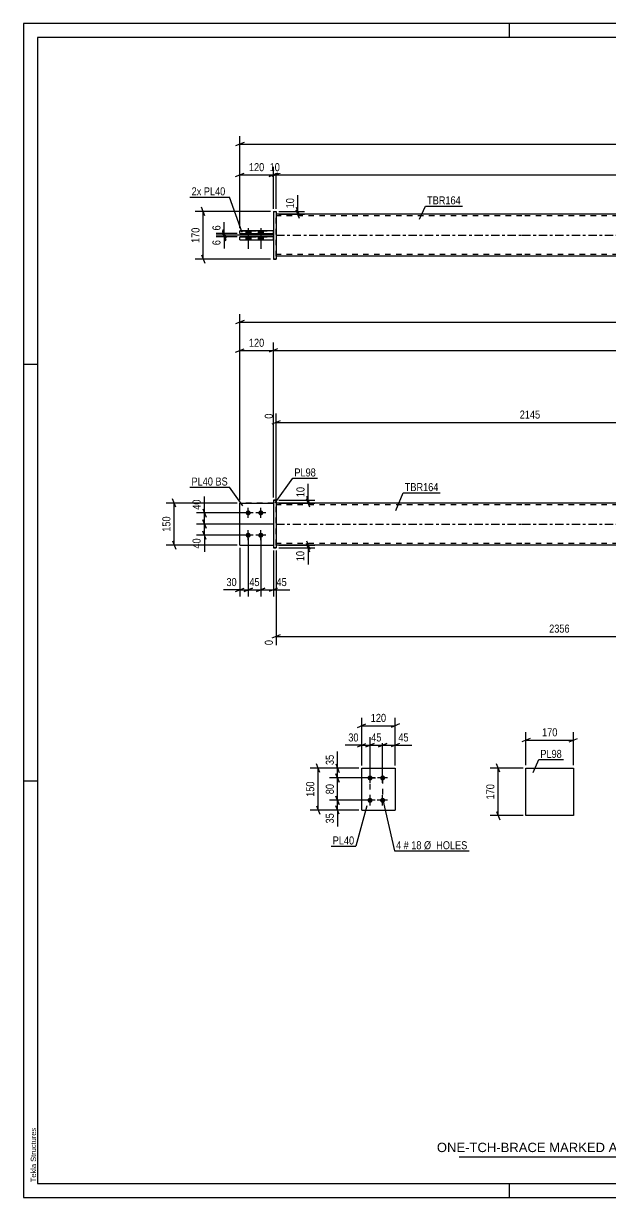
# Model space of a CAD drawing. Header units: millimetres. Extents: x 0 to 594, y 0 to 420.
# Drawn here: x 0 to 210.2, y 0 to 420 of the extents above; entities that cross this region are included whole.
import ezdxf

# ---------------------------------------------------------------- set-up
doc = ezdxf.new("R2010")
doc.units = ezdxf.units.MM
doc.linetypes.add('DXK_LINE_DOT2', pattern=[3.9198, 1.9599, -1.9599])
doc.linetypes.add('DXK_LINE_DOT3', pattern=[5.9187, 2.979, -0.9799, 0.9799, -0.9799])
doc.styles.add('Arial', font='ARIAL.TTF', dxfattribs={"height": 0.2})
doc.styles.add('Arial Narrow', font='ARIALN.TTF', dxfattribs={"height": 0.2})

# ---------------------------------------------------------------- blocks, each defined once
blk = doc.blocks.new('Unknown-580873841-1128')
at = {"color": 5, "linetype": 'Continuous'}
for p, q in [((594, 420), (0, 420)), ((0, 420), (0, 0)), ((174, 415), (174, 420)), ((589, 415), (5, 415)), ((5, 415), (5, 5)), ((5, 298), (0, 298)), ((5, 149), (0, 149)), ((5, 5), (589, 5)), ((174, 0), (174, 5)), ((0, 0), (594, 0))]:
    blk.add_line(p, q, dxfattribs=at)
at = {"color": 174, "linetype": 'Continuous', "style": 'Arial'}
blk.add_text('Tekla Structures', height=1.9102, rotation=90, dxfattribs=at).set_placement((4.5, 5.5))
blk = doc.blocks.new('Bolt-580873841-2196 - 2162')
at = {"linetype": 'Continuous'}
for points in [[(124.07, 151), (124.25, 150.98), (124.43, 150.92), (124.6, 150.82), (124.74, 150.7), (124.85, 150.55), (124.92, 150.37), (124.96, 150.19), (124.96, 150), (124.92, 149.82), (124.85, 149.65), (124.74, 149.49), (124.6, 149.37), (124.43, 149.27), (124.25, 149.22), (124.07, 149.2), (123.88, 149.22), (123.7, 149.27), (123.54, 149.37), (123.4, 149.49), (123.29, 149.65), (123.21, 149.82), (123.17, 150), (123.17, 150.19), (123.21, 150.37), (123.29, 150.55), (123.4, 150.7), (123.54, 150.82), (123.7, 150.92), (123.88, 150.98)], [(128.57, 151), (128.75, 150.98), (128.93, 150.92), (129.1, 150.82), (129.24, 150.7), (129.35, 150.55), (129.42, 150.37), (129.46, 150.19), (129.46, 150), (129.42, 149.82), (129.35, 149.65), (129.24, 149.49), (129.1, 149.37), (128.93, 149.27), (128.75, 149.22), (128.57, 149.2), (128.38, 149.22), (128.2, 149.27), (128.04, 149.37), (127.9, 149.49), (127.79, 149.65), (127.71, 149.82), (127.67, 150), (127.67, 150.19), (127.71, 150.37), (127.79, 150.55), (127.9, 150.7), (128.04, 150.82), (128.2, 150.92), (128.38, 150.98)], [(124.07, 143), (124.25, 142.98), (124.43, 142.92), (124.6, 142.82), (124.74, 142.7), (124.85, 142.55), (124.92, 142.37), (124.96, 142.19), (124.96, 142), (124.92, 141.82), (124.85, 141.65), (124.74, 141.49), (124.6, 141.37), (124.43, 141.27), (124.25, 141.22), (124.07, 141.2), (123.88, 141.22), (123.7, 141.27), (123.54, 141.37), (123.4, 141.49), (123.29, 141.65), (123.21, 141.82), (123.17, 142), (123.17, 142.19), (123.21, 142.37), (123.29, 142.55), (123.4, 142.7), (123.54, 142.82), (123.7, 142.92), (123.88, 142.98)], [(128.57, 143), (128.75, 142.98), (128.93, 142.92), (129.1, 142.82), (129.24, 142.7), (129.35, 142.55), (129.42, 142.37), (129.46, 142.19), (129.46, 142), (129.42, 141.82), (129.35, 141.65), (129.24, 141.49), (129.1, 141.37), (128.93, 141.27), (128.75, 141.22), (128.57, 141.2), (128.38, 141.22), (128.2, 141.27), (128.04, 141.37), (127.9, 141.49), (127.79, 141.65), (127.71, 141.82), (127.67, 142), (127.67, 142.19), (127.71, 142.37), (127.79, 142.55), (127.9, 142.7), (128.04, 142.82), (128.2, 142.92), (128.38, 142.98)]]:
    blk.add_hatch(color=1, dxfattribs=at).paths.add_polyline_path(points)
at = {"color": 1, "linetype": 'Continuous'}
for p, q in [((124.07, 148.3), (124.07, 151.9)), ((128.57, 148.3), (128.57, 151.9)), ((125.87, 150.1), (122.27, 150.1)), ((130.37, 150.1), (126.77, 150.1)), ((124.07, 140.3), (124.07, 143.9)), ((128.57, 140.3), (128.57, 143.9)), ((125.87, 142.1), (122.27, 142.1)), ((130.37, 142.1), (126.77, 142.1))]:
    blk.add_line(p, q, dxfattribs=at)
blk = doc.blocks.new('Part-580873841-2201 - 2162')
at = {"color": 2, "linetype": 'Continuous'}
for p, q in [((121.07, 138.6), (121.07, 153.6)), ((121.07, 153.6), (133.07, 153.6)), ((133.07, 153.6), (133.07, 138.6)), ((121.07, 138.6), (121.07, 138.6)), ((121.07, 138.6), (133.07, 138.6)), ((133.07, 138.6), (133.07, 138.6))]:
    blk.add_line(p, q, dxfattribs=at)
at = {"color": 7, "linetype": 'DXK_LINE_DOT2'}
for p, q in [((121.07, 153.6), (133.07, 153.6)), ((121.07, 138.6), (133.07, 138.6))]:
    blk.add_line(p, q, dxfattribs=at)
blk = doc.blocks.new('Part-580873841-1696 - 1674')
at = {"color": 2, "linetype": 'Continuous'}
for p, q in [((77.45, 233.42), (77.45, 248.42)), ((77.45, 248.42), (89.45, 248.42)), ((77.45, 233.42), (77.45, 233.42)), ((77.45, 233.42), (89.45, 233.42))]:
    blk.add_line(p, q, dxfattribs=at)
at = {"color": 7, "linetype": 'DXK_LINE_DOT2'}
for p, q in [((89.45, 248.42), (77.45, 248.42)), ((89.45, 248.42), (89.45, 233.42)), ((77.45, 233.42), (77.45, 233.42)), ((77.45, 233.42), (89.45, 233.42)), ((89.45, 233.42), (89.45, 233.42))]:
    blk.add_line(p, q, dxfattribs=at)
blk = doc.blocks.new('Part-580873841-1680 - 1674')
at = {"linetype": 'Continuous'}
blk.add_hatch(color=2, dxfattribs=at).paths.add_polyline_path([(474.73, 248.42), (473.93, 249.82), (475.53, 249.82)])
at = {"color": 2, "linetype": 'Continuous'}
for p, q in [((178.45, 248.42), (90.45, 248.42)), ((416.63, 248.42), (178.55, 248.42)), ((504.73, 248.42), (416.73, 248.42)), ((474.73, 248.42), (473.93, 249.82)), ((473.93, 249.82), (475.53, 249.82)), ((475.53, 249.82), (474.73, 248.42)), ((178.45, 233.42), (90.45, 233.42)), ((416.63, 233.42), (178.55, 233.42)), ((504.73, 233.42), (416.73, 233.42))]:
    blk.add_line(p, q, dxfattribs=at)
at = {"color": 7, "linetype": 'DXK_LINE_DOT2'}
for p, q in [((90.45, 233.42), (90.45, 248.42)), ((178.45, 247.82), (90.45, 247.82)), ((416.63, 247.82), (178.55, 247.82)), ((276.12, 248.42), (276.12, 247.82)), ((302.72, 248.42), (302.72, 247.82)), ((504.73, 247.82), (416.73, 247.82)), ((504.73, 248.42), (504.73, 233.42)), ((178.45, 234.02), (90.45, 234.02)), ((416.63, 234.02), (178.55, 234.02)), ((292.47, 233.42), (292.47, 234.02)), ((319.06, 233.42), (319.06, 234.02)), ((504.73, 234.02), (416.73, 234.02))]:
    blk.add_line(p, q, dxfattribs=at)
at = {"color": 7, "linetype": 'DXK_LINE_DOT3'}
for p, q in [((90.45, 240.92), (178.45, 240.92)), ((178.55, 240.92), (416.63, 240.92)), ((416.73, 240.92), (504.73, 240.92))]:
    blk.add_line(p, q, dxfattribs=at)
at = {"color": 2, "linetype": 'Continuous'}
blk.add_circle((474.73, 249.32), 1, dxfattribs=at)
blk = doc.blocks.new('Bolt-580873841-1706 - 1674')
at = {"linetype": 'Continuous'}
for points in [[(80.45, 244.02), (80.26, 244.04), (80.09, 244.1), (79.92, 244.19), (79.78, 244.32), (79.67, 244.47), (79.6, 244.64), (79.56, 244.82), (79.56, 245.01), (79.6, 245.2), (79.67, 245.37), (79.78, 245.52), (79.92, 245.65), (80.09, 245.74), (80.26, 245.8), (80.45, 245.82), (80.64, 245.8), (80.82, 245.74), (80.98, 245.65), (81.12, 245.52), (81.23, 245.37), (81.31, 245.2), (81.35, 245.01), (81.35, 244.82), (81.31, 244.64), (81.23, 244.47), (81.12, 244.32), (80.98, 244.19), (80.82, 244.1), (80.64, 244.04)], [(84.95, 244.02), (84.76, 244.04), (84.59, 244.1), (84.42, 244.19), (84.28, 244.32), (84.17, 244.47), (84.1, 244.64), (84.06, 244.82), (84.06, 245.01), (84.1, 245.2), (84.17, 245.37), (84.28, 245.52), (84.42, 245.65), (84.59, 245.74), (84.76, 245.8), (84.95, 245.82), (85.14, 245.8), (85.32, 245.74), (85.48, 245.65), (85.62, 245.52), (85.73, 245.37), (85.81, 245.2), (85.85, 245.01), (85.85, 244.82), (85.81, 244.64), (85.73, 244.47), (85.62, 244.32), (85.48, 244.19), (85.32, 244.1), (85.14, 244.04)], [(80.45, 236.02), (80.26, 236.04), (80.09, 236.1), (79.92, 236.19), (79.78, 236.32), (79.67, 236.47), (79.6, 236.64), (79.56, 236.82), (79.56, 237.01), (79.6, 237.2), (79.67, 237.37), (79.78, 237.52), (79.92, 237.65), (80.09, 237.74), (80.26, 237.8), (80.45, 237.82), (80.64, 237.8), (80.82, 237.74), (80.98, 237.65), (81.12, 237.52), (81.23, 237.37), (81.31, 237.2), (81.35, 237.01), (81.35, 236.82), (81.31, 236.64), (81.23, 236.47), (81.12, 236.32), (80.98, 236.19), (80.82, 236.1), (80.64, 236.04)], [(84.95, 236.02), (84.76, 236.04), (84.59, 236.1), (84.42, 236.19), (84.28, 236.32), (84.17, 236.47), (84.1, 236.64), (84.06, 236.82), (84.06, 237.01), (84.1, 237.2), (84.17, 237.37), (84.28, 237.52), (84.42, 237.65), (84.59, 237.74), (84.76, 237.8), (84.95, 237.82), (85.14, 237.8), (85.32, 237.74), (85.48, 237.65), (85.62, 237.52), (85.73, 237.37), (85.81, 237.2), (85.85, 237.01), (85.85, 236.82), (85.81, 236.64), (85.73, 236.47), (85.62, 236.32), (85.48, 236.19), (85.32, 236.1), (85.14, 236.04)]]:
    blk.add_hatch(color=1, dxfattribs=at).paths.add_polyline_path(points)
at = {"color": 1, "linetype": 'Continuous'}
for p, q in [((82.25, 244.92), (78.65, 244.92)), ((80.45, 243.12), (80.45, 246.72)), ((86.75, 244.92), (83.15, 244.92)), ((84.95, 243.12), (84.95, 246.72)), ((82.25, 236.92), (78.65, 236.92)), ((80.45, 235.12), (80.45, 238.72)), ((86.75, 236.92), (83.15, 236.92)), ((84.95, 235.12), (84.95, 238.72))]:
    blk.add_line(p, q, dxfattribs=at)
blk = doc.blocks.new('Part-580873841-1717 - 1674')
at = {"color": 2, "linetype": 'Continuous'}
for p, q in [((90.45, 249.42), (89.45, 249.42)), ((89.45, 249.42), (89.45, 232.42)), ((90.45, 249.42), (90.45, 249.42)), ((90.45, 249.42), (90.45, 232.42)), ((89.45, 232.42), (90.45, 232.42))]:
    blk.add_line(p, q, dxfattribs=at)
at = {"color": 7, "linetype": 'DXK_LINE_DOT2'}
for p, q in [((89.45, 249.42), (90.45, 249.42)), ((90.45, 232.42), (89.45, 232.42))]:
    blk.add_line(p, q, dxfattribs=at)
blk = doc.blocks.new('Part-580873841-1722 - 1674')
at = {"color": 7, "linetype": 'DXK_LINE_DOT2'}
for p, q in [((77.45, 233.42), (77.45, 248.42)), ((77.45, 248.42), (89.45, 248.42)), ((89.45, 248.42), (77.45, 248.42)), ((89.45, 248.42), (89.45, 233.42)), ((77.45, 233.42), (77.45, 233.42)), ((77.45, 233.42), (89.45, 233.42)), ((77.45, 233.42), (89.45, 233.42)), ((89.45, 233.42), (89.45, 233.42))]:
    blk.add_line(p, q, dxfattribs=at)
blk = doc.blocks.new('Part-580873841-1421 - 1365')
at = {"color": 2, "linetype": 'Continuous'}
for p, q in [((77.45, 342.63), (77.45, 343.63)), ((89.45, 343.63), (77.45, 343.63)), ((77.45, 342.63), (77.45, 342.63)), ((77.45, 342.63), (89.45, 342.63))]:
    blk.add_line(p, q, dxfattribs=at)
at = {"color": 7, "linetype": 'DXK_LINE_DOT2'}
for p, q in [((77.45, 343.63), (89.45, 343.63)), ((77.45, 342.63), (89.45, 342.63)), ((89.45, 342.63), (89.45, 343.63))]:
    blk.add_line(p, q, dxfattribs=at)
blk = doc.blocks.new('Bolt-580873841-1374 - 1365')
at = {"linetype": 'Continuous'}
for points in [[(79.55, 344.83), (81.35, 344.83), (81.35, 345.83), (79.55, 345.83)], [(79.55, 344.83), (81.35, 344.83), (81.35, 345.83), (79.55, 345.83)], [(84.05, 344.83), (85.85, 344.83), (85.85, 345.83), (84.05, 345.83)], [(84.05, 344.83), (85.85, 344.83), (85.85, 345.83), (84.05, 345.83)], [(79.55, 342.63), (81.35, 342.63), (81.35, 343.63), (79.55, 343.63)], [(79.55, 342.63), (81.35, 342.63), (81.35, 343.63), (79.55, 343.63)], [(84.05, 342.63), (85.85, 342.63), (85.85, 343.63), (84.05, 343.63)], [(84.05, 342.63), (85.85, 342.63), (85.85, 343.63), (84.05, 343.63)]]:
    blk.add_hatch(color=1, dxfattribs=at).paths.add_polyline_path(points)
at = {"color": 1, "linetype": 'Continuous'}
for p, q in [((79.55, 345.83), (79.55, 344.83)), ((79.55, 345.83), (79.55, 344.83)), ((80.45, 346.83), (80.45, 339.33)), ((80.45, 346.83), (80.45, 339.33)), ((81.35, 345.83), (81.35, 344.83)), ((81.35, 345.83), (81.35, 344.83)), ((84.05, 345.83), (84.05, 344.83)), ((84.05, 345.83), (84.05, 344.83)), ((84.95, 346.83), (84.95, 339.33)), ((84.95, 346.83), (84.95, 339.33)), ((85.85, 345.83), (85.85, 344.83)), ((85.85, 345.83), (85.85, 344.83)), ((79.55, 343.63), (79.55, 342.63)), ((79.55, 343.63), (79.55, 342.63)), ((81.35, 343.63), (81.35, 342.63)), ((81.35, 343.63), (81.35, 342.63)), ((84.05, 343.63), (84.05, 342.63)), ((84.05, 343.63), (84.05, 342.63)), ((85.85, 343.63), (85.85, 342.63)), ((85.85, 343.63), (85.85, 342.63))]:
    blk.add_line(p, q, dxfattribs=at)
blk = doc.blocks.new('Part-580873841-1459 - 1365')
at = {"linetype": 'Continuous'}
blk.add_hatch(color=2, dxfattribs=at).paths.add_polyline_path([(474.73, 344.23), (473.93, 345.63), (475.53, 345.63)])
at = {"color": 2, "linetype": 'Continuous'}
for p, q in [((178.45, 351.73), (90.45, 351.73)), ((416.63, 351.73), (178.55, 351.73)), ((504.73, 351.73), (416.73, 351.73)), ((276.12, 344.83), (276.12, 344.93)), ((276.12, 344.93), (302.72, 344.93)), ((276.12, 344.93), (276.12, 344.93)), ((292.47, 344.93), (292.47, 344.83)), ((302.72, 343.53), (302.72, 344.93)), ((474.73, 344.23), (473.93, 345.63)), ((473.93, 345.63), (475.53, 345.63)), ((475.53, 345.63), (474.73, 344.23)), ((276.12, 343.53), (276.12, 343.63)), ((276.12, 343.53), (302.72, 343.53)), ((292.47, 343.53), (292.47, 343.63)), ((178.45, 336.73), (90.45, 336.73)), ((416.63, 336.73), (178.55, 336.73)), ((504.73, 336.73), (416.73, 336.73))]:
    blk.add_line(p, q, dxfattribs=at)
at = {"color": 7, "linetype": 'DXK_LINE_DOT2'}
for p, q in [((90.45, 336.73), (90.45, 351.73)), ((178.45, 351.13), (90.45, 351.13)), ((416.63, 351.13), (178.55, 351.13)), ((504.73, 351.13), (416.73, 351.13)), ((504.73, 336.73), (504.73, 351.73)), ((276.12, 344.93), (302.72, 344.93)), ((276.12, 343.63), (276.12, 344.93)), ((292.47, 344.93), (319.06, 344.93)), ((292.47, 344.93), (292.47, 344.93)), ((292.47, 344.93), (319.06, 344.93)), ((292.47, 343.63), (292.47, 344.93)), ((319.06, 344.93), (319.06, 343.53)), ((276.12, 343.53), (302.72, 343.53)), ((292.47, 343.53), (292.47, 343.53)), ((292.47, 343.53), (292.47, 343.53)), ((319.06, 343.53), (292.47, 343.53)), ((292.47, 343.53), (319.06, 343.53)), ((178.45, 337.33), (90.45, 337.33)), ((416.63, 337.33), (178.55, 337.33)), ((504.73, 337.33), (416.73, 337.33))]:
    blk.add_line(p, q, dxfattribs=at)
at = {"color": 7, "linetype": 'DXK_LINE_DOT3'}
for p, q in [((90.45, 344.23), (178.45, 344.23)), ((178.55, 344.23), (416.63, 344.23)), ((416.73, 344.23), (504.73, 344.23))]:
    blk.add_line(p, q, dxfattribs=at)
at = {"color": 2, "linetype": 'Continuous'}
blk.add_circle((474.73, 345.13), 1, dxfattribs=at)
blk = doc.blocks.new('Part-580873841-1416 - 1365')
at = {"color": 2, "linetype": 'Continuous'}
for p, q in [((77.45, 344.83), (77.45, 345.83)), ((89.45, 345.83), (77.45, 345.83)), ((77.45, 344.83), (77.45, 344.83)), ((77.45, 344.83), (89.45, 344.83))]:
    blk.add_line(p, q, dxfattribs=at)
at = {"color": 7, "linetype": 'DXK_LINE_DOT2'}
for p, q in [((77.45, 345.83), (89.45, 345.83)), ((77.45, 344.83), (89.45, 344.83)), ((89.45, 344.83), (89.45, 345.83))]:
    blk.add_line(p, q, dxfattribs=at)
blk = doc.blocks.new('Part-580873841-1401 - 1365')
at = {"color": 2, "linetype": 'Continuous'}
for p, q in [((89.45, 352.73), (90.45, 352.73)), ((89.45, 352.73), (89.45, 335.73)), ((90.45, 352.73), (90.45, 352.73)), ((90.45, 352.73), (90.45, 335.73)), ((90.45, 335.73), (89.45, 335.73)), ((89.45, 335.73), (89.45, 335.73))]:
    blk.add_line(p, q, dxfattribs=at)
at = {"color": 7, "linetype": 'DXK_LINE_DOT2'}
for p, q in [((89.45, 352.73), (90.45, 352.73)), ((89.45, 335.73), (90.45, 335.73)), ((89.45, 335.73), (89.45, 335.73))]:
    blk.add_line(p, q, dxfattribs=at)
blk = doc.blocks.new('Part-580873841-2405 - 2399')
at = {"color": 2, "linetype": 'Continuous'}
for p, q in [((179.89, 153.65), (196.89, 153.65)), ((179.89, 136.65), (179.89, 153.65)), ((196.89, 153.65), (196.89, 136.65)), ((196.89, 136.65), (179.89, 136.65))]:
    blk.add_line(p, q, dxfattribs=at)
blk = doc.blocks.new('Rectangle-580873841-2385 - 2162')
at = {"color": 1, "linetype": 'DXK_LINE_DOT2'}
blk.add_lwpolyline([(124.07, 150.1), (128.57, 150.1), (128.57, 142.1), (124.07, 142.1), (124.07, 150.1)], close=True, dxfattribs=at)
blk = doc.blocks.new('StraightDimension-580873841-2291 - 2162')
at = {"color": 7, "linetype": 'Continuous'}
for p, q in [((111.84, 151.6), (113.04, 148.6)), ((123.07, 150.1), (109.59, 150.1)), ((112.44, 142.1), (112.44, 150.1)), ((113.04, 140.6), (111.84, 143.6)), ((123.07, 142.1), (109.59, 142.1))]:
    blk.add_line(p, q, dxfattribs=at)
at = {"color": 0}
blk.add_wipeout([(111.69, 148.52), (107.49, 148.52), (107.49, 143.67), (111.69, 143.67)], dxfattribs=at)
at = {"color": 3, "style": 'Arial Narrow'}
blk.add_text('80', height=2.863, rotation=90.0002, dxfattribs=at).set_placement((111.09, 144.27))
blk = doc.blocks.new('StraightDimension-580873841-2301 - 2162')
at = {"color": 7, "linetype": 'Continuous'}
for p, q in [((111.84, 143.6), (113.04, 140.6)), ((123.07, 142.1), (109.59, 142.1)), ((113.04, 137.1), (111.84, 140.1)), ((112.44, 138.6), (112.44, 142.1)), ((120.07, 138.6), (109.59, 138.6))]:
    blk.add_line(p, q, dxfattribs=at)
at = {"color": 0}
blk.add_wipeout([(111.69, 138.07), (107.49, 138.07), (107.49, 133.21), (111.69, 133.21)], dxfattribs=at)
at = {"color": 7, "linetype": 'Continuous'}
blk.add_line((112.44, 138.6), (112.44, 132.69), dxfattribs=at)
blk.add_line((112.44, 138.6), (112.44, 132.69), dxfattribs=at)
at = {"color": 3, "style": 'Arial Narrow'}
blk.add_text('35', height=2.863, rotation=90.0002, dxfattribs=at).set_placement((111.09, 133.81))
blk = doc.blocks.new('StraightDimension-580873841-2278 - 2162')
at = {"color": 7, "linetype": 'Continuous'}
for p, q in [((120.07, 153.6), (109.59, 153.6)), ((111.84, 155.1), (113.04, 152.1)), ((113.04, 148.6), (111.84, 151.6)), ((112.44, 150.1), (112.44, 153.6)), ((123.07, 150.1), (109.59, 150.1))]:
    blk.add_line(p, q, dxfattribs=at)
at = {"color": 0}
blk.add_wipeout([(111.69, 158.98), (107.49, 158.98), (107.49, 154.12), (111.69, 154.12)], dxfattribs=at)
at = {"color": 7, "linetype": 'Continuous'}
blk.add_line((112.44, 153.6), (112.44, 159.5), dxfattribs=at)
blk.add_line((112.44, 153.6), (112.44, 159.5), dxfattribs=at)
at = {"color": 3, "style": 'Arial Narrow'}
blk.add_text('35', height=2.863, rotation=90.0002, dxfattribs=at).set_placement((111.09, 154.72))
blk = doc.blocks.new('StraightDimension-580873841-2315 - 2162')
at = {"color": 7, "linetype": 'Continuous'}
for p, q in [((120.07, 153.6), (102.59, 153.6)), ((106.04, 152.1), (104.84, 155.1)), ((105.44, 138.6), (105.44, 153.6)), ((104.84, 140.1), (106.04, 137.1)), ((120.07, 138.6), (102.59, 138.6))]:
    blk.add_line(p, q, dxfattribs=at)
at = {"color": 0}
blk.add_wipeout([(104.69, 149.44), (100.49, 149.44), (100.49, 142.75), (104.69, 142.75)], dxfattribs=at)
at = {"color": 3, "style": 'Arial Narrow'}
blk.add_text('150', height=2.863, rotation=90.0002, dxfattribs=at).set_placement((104.09, 143.35))
blk = doc.blocks.new('StraightDimension-580873841-2332 - 2162')
at = {"color": 7, "linetype": 'Continuous'}
for p, q in [((128.57, 151.1), (128.57, 164.65)), ((133.07, 154.6), (133.07, 164.65)), ((127.07, 161.2), (130.07, 162.4)), ((128.57, 161.8), (133.07, 161.8)), ((134.57, 162.4), (131.57, 161.2))]:
    blk.add_line(p, q, dxfattribs=at)
at = {"color": 0}
blk.add_wipeout([(138.45, 162.55), (138.45, 166.75), (133.59, 166.75), (133.59, 162.55)], dxfattribs=at)
at = {"color": 7, "linetype": 'Continuous'}
blk.add_line((133.07, 161.8), (138.97, 161.8), dxfattribs=at)
blk.add_line((133.07, 161.8), (138.97, 161.8), dxfattribs=at)
at = {"color": 3, "style": 'Arial Narrow'}
blk.add_text('45', height=2.863, dxfattribs=at).set_placement((134.19, 163.15))
blk = doc.blocks.new('StraightDimension-580873841-2345 - 2162')
at = {"color": 7, "linetype": 'Continuous'}
for p, q in [((124.07, 151.1), (124.07, 164.65)), ((128.57, 151.1), (128.57, 164.65)), ((122.57, 161.2), (125.57, 162.4)), ((124.07, 161.8), (128.57, 161.8)), ((130.07, 162.4), (127.07, 161.2))]:
    blk.add_line(p, q, dxfattribs=at)
at = {"color": 0}
blk.add_wipeout([(128.75, 162.55), (128.75, 166.75), (123.89, 166.75), (123.89, 162.55)], dxfattribs=at)
at = {"color": 3, "style": 'Arial Narrow'}
blk.add_text('45', height=2.863, dxfattribs=at).set_placement((124.49, 163.15))
blk = doc.blocks.new('StraightDimension-580873841-2355 - 2162')
at = {"color": 7, "linetype": 'Continuous'}
for p, q in [((121.07, 154.6), (121.07, 164.65)), ((124.07, 151.1), (124.07, 164.65)), ((119.57, 161.2), (122.57, 162.4)), ((121.07, 161.8), (124.07, 161.8)), ((125.57, 162.4), (122.57, 161.2))]:
    blk.add_line(p, q, dxfattribs=at)
at = {"color": 0}
blk.add_wipeout([(120.54, 162.55), (120.54, 166.75), (115.69, 166.75), (115.69, 162.55)], dxfattribs=at)
at = {"color": 7, "linetype": 'Continuous'}
blk.add_line((121.07, 161.8), (115.16, 161.8), dxfattribs=at)
blk.add_line((121.07, 161.8), (115.16, 161.8), dxfattribs=at)
at = {"color": 3, "style": 'Arial Narrow'}
blk.add_text('30', height=2.863, dxfattribs=at).set_placement((116.29, 163.15))
blk = doc.blocks.new('StraightDimension-580873841-2369 - 2162')
at = {"color": 7, "linetype": 'Continuous'}
for p, q in [((119.57, 168.2), (122.57, 169.4)), ((121.07, 154.6), (121.07, 171.65)), ((121.07, 168.8), (133.07, 168.8)), ((134.57, 169.4), (131.57, 168.2)), ((133.07, 154.6), (133.07, 171.65))]:
    blk.add_line(p, q, dxfattribs=at)
at = {"color": 0}
blk.add_wipeout([(130.41, 169.55), (130.41, 173.75), (123.73, 173.75), (123.73, 169.55)], dxfattribs=at)
at = {"color": 3, "style": 'Arial Narrow'}
blk.add_text('120', height=2.863, dxfattribs=at).set_placement((124.33, 170.15))
blk = doc.blocks.new('StraightDimension-580873841-1818 - 1674')
at = {"color": 7, "linetype": 'Continuous'}
for p, q in [((80.45, 235.92), (80.45, 214.99)), ((84.95, 235.92), (84.95, 214.99)), ((78.95, 216.79), (81.95, 217.99)), ((80.45, 217.39), (84.95, 217.39)), ((86.45, 217.99), (83.45, 216.79))]:
    blk.add_line(p, q, dxfattribs=at)
at = {"color": 0}
blk.add_wipeout([(85.13, 218.14), (85.13, 222.34), (80.27, 222.34), (80.27, 218.14)], dxfattribs=at)
at = {"color": 3, "style": 'Arial Narrow'}
blk.add_text('45', height=2.863, dxfattribs=at).set_placement((80.87, 218.74))
blk = doc.blocks.new('StraightDimension-580873841-1825 - 1674')
at = {"color": 7, "linetype": 'Continuous'}
for p, q in [((84.95, 235.92), (84.95, 214.99)), ((89.45, 231.42), (89.45, 214.99)), ((83.45, 216.79), (86.45, 217.99)), ((84.95, 217.39), (89.45, 217.39)), ((90.95, 217.99), (87.95, 216.79))]:
    blk.add_line(p, q, dxfattribs=at)
at = {"color": 0}
blk.add_wipeout([(94.83, 218.14), (94.83, 222.34), (89.98, 222.34), (89.98, 218.14)], dxfattribs=at)
at = {"color": 7, "linetype": 'Continuous'}
blk.add_line((89.45, 217.39), (95.36, 217.39), dxfattribs=at)
blk.add_line((89.45, 217.39), (95.36, 217.39), dxfattribs=at)
at = {"color": 3, "style": 'Arial Narrow'}
blk.add_text('45', height=2.863, dxfattribs=at).set_placement((90.58, 218.74))
blk = doc.blocks.new('StraightDimension-580873841-1731 - 1674')
at = {"color": 7, "linetype": 'Continuous'}
for p, q in [((77.45, 249.42), (77.45, 316.02)), ((517.73, 249.42), (517.73, 316.02)), ((78.95, 313.77), (75.95, 312.57)), ((77.45, 313.17), (517.73, 313.17)), ((516.23, 312.57), (519.23, 313.77))]:
    blk.add_line(p, q, dxfattribs=at)
at = {"color": 0}
blk.add_wipeout([(301.85, 313.92), (301.85, 318.12), (293.34, 318.12), (293.34, 313.92)], dxfattribs=at)
at = {"color": 3, "style": 'Arial Narrow'}
blk.add_text('5919', height=2.863, dxfattribs=at).set_placement((293.94, 314.52))
blk = doc.blocks.new('StraightDimension-580873841-1808 - 1674')
at = {"color": 7, "linetype": 'Continuous'}
for p, q in [((80.45, 235.92), (80.45, 214.99)), ((77.45, 232.42), (77.45, 214.99)), ((75.95, 216.79), (78.95, 217.99)), ((77.45, 217.39), (80.45, 217.39)), ((81.95, 217.99), (78.95, 216.79))]:
    blk.add_line(p, q, dxfattribs=at)
at = {"color": 0}
blk.add_wipeout([(76.93, 218.14), (76.93, 222.34), (72.07, 222.34), (72.07, 218.14)], dxfattribs=at)
at = {"color": 7, "linetype": 'Continuous'}
blk.add_line((77.45, 217.39), (71.55, 217.39), dxfattribs=at)
blk.add_line((77.45, 217.39), (71.55, 217.39), dxfattribs=at)
at = {"color": 3, "style": 'Arial Narrow'}
blk.add_text('30', height=2.863, dxfattribs=at).set_placement((72.67, 218.74))
blk = doc.blocks.new('StraightDimension-580873841-1797 - 1674')
at = {"color": 7, "linetype": 'Continuous'}
for p, q in [((272.15, 259), (272.15, 285.92)), ((91.95, 277.91), (88.95, 276.71)), ((90.45, 249.42), (90.45, 280.44)), ((90.45, 277.31), (272.15, 277.31)), ((270.65, 276.71), (273.65, 277.91))]:
    blk.add_line(p, q, dxfattribs=at)
at = {"color": 0, "linetype": 'Continuous'}
for points in [[(271.55, 286.52), (267.35, 286.52), (267.35, 278.01), (271.55, 278.01)], [(89.85, 281.04), (85.65, 281.04), (85.65, 278.01), (89.85, 278.01)]]:
    blk.add_wipeout(points, dxfattribs=at)
at = {"color": 0}
blk.add_wipeout([(185.56, 278.06), (185.56, 282.26), (177.05, 282.26), (177.05, 278.06)], dxfattribs=at)
at = {"color": 3, "linetype": 'Continuous', "style": 'Arial Narrow'}
for s, height, p in [('2145', 2.863, (270.95, 278.61)), ('0', 2.86, (89.25, 278.61))]:
    blk.add_text(s, height=height, rotation=90.0002, dxfattribs=at).set_placement(p)
at = {"color": 3, "style": 'Arial Narrow'}
blk.add_text('2145', height=2.863, dxfattribs=at).set_placement((177.65, 278.66))
blk = doc.blocks.new('StraightDimension-580873841-1873 - 1674')
at = {"color": 7, "linetype": 'Continuous'}
for p, q in [((90.45, 231.42), (90.45, 197.61)), ((293.25, 232.42), (293.25, 192.13)), ((91.95, 201.34), (88.95, 200.14)), ((90.45, 200.74), (293.25, 200.74)), ((291.75, 200.14), (294.75, 201.34))]:
    blk.add_line(p, q, dxfattribs=at)
at = {"color": 0}
blk.add_wipeout([(196.11, 201.49), (196.11, 205.69), (187.59, 205.69), (187.59, 201.49)], dxfattribs=at)
at = {"color": 0, "linetype": 'Continuous'}
for points in [[(89.85, 200.04), (85.65, 200.04), (85.65, 197.01), (89.85, 197.01)], [(292.65, 200.04), (288.45, 200.04), (288.45, 191.53), (292.65, 191.53)]]:
    blk.add_wipeout(points, dxfattribs=at)
at = {"color": 3, "style": 'Arial Narrow'}
blk.add_text('2356', height=2.863, dxfattribs=at).set_placement((188.19, 202.09))
at = {"color": 3, "linetype": 'Continuous', "style": 'Arial Narrow'}
for s, height, p in [('0', 2.86, (89.25, 197.61)), ('2356', 2.863, (292.05, 192.13))]:
    blk.add_text(s, height=height, rotation=90.0002, dxfattribs=at).set_placement(p)
blk = doc.blocks.new('StraightDimension-580873841-1886 - 1674')
at = {"color": 7, "linetype": 'Continuous'}
for p, q in [((91.45, 233.42), (104.26, 233.42)), ((91.45, 232.42), (104.26, 232.42)), ((101.26, 234.92), (102.46, 231.92)), ((102.46, 230.92), (101.26, 233.92)), ((101.86, 232.42), (101.86, 233.42))]:
    blk.add_line(p, q, dxfattribs=at)
at = {"color": 0}
blk.add_wipeout([(101.11, 231.89), (96.91, 231.89), (96.91, 227.04), (101.11, 227.04)], dxfattribs=at)
at = {"color": 7, "linetype": 'Continuous'}
blk.add_line((101.86, 232.42), (101.86, 226.51), dxfattribs=at)
blk.add_line((101.86, 232.42), (101.86, 226.51), dxfattribs=at)
at = {"color": 3, "style": 'Arial Narrow'}
blk.add_text('10', height=2.863, rotation=90.0002, dxfattribs=at).set_placement((100.51, 227.64))
blk = doc.blocks.new('StraightDimension-580873841-1895 - 1674')
at = {"color": 7, "linetype": 'Continuous'}
for p, q in [((91.45, 249.42), (104.33, 249.42)), ((91.45, 248.42), (104.33, 248.42)), ((101.33, 250.92), (102.53, 247.92)), ((102.53, 246.92), (101.33, 249.92)), ((101.93, 248.42), (101.93, 249.42))]:
    blk.add_line(p, q, dxfattribs=at)
at = {"color": 0}
blk.add_wipeout([(101.18, 254.8), (96.98, 254.8), (96.98, 249.94), (101.18, 249.94)], dxfattribs=at)
at = {"color": 7, "linetype": 'Continuous'}
blk.add_line((101.93, 249.42), (101.93, 255.32), dxfattribs=at)
blk.add_line((101.93, 249.42), (101.93, 255.32), dxfattribs=at)
at = {"color": 3, "style": 'Arial Narrow'}
blk.add_text('10', height=2.863, rotation=90.0002, dxfattribs=at).set_placement((100.58, 250.54))
blk = doc.blocks.new('StraightDimension-580873841-1904 - 1674')
at = {"color": 7, "linetype": 'Continuous'}
for p, q in [((79.45, 244.92), (61.9, 244.92)), ((64.15, 246.42), (65.35, 243.42)), ((64.75, 240.92), (64.75, 244.92)), ((89.45, 240.92), (61.9, 240.92)), ((65.35, 239.42), (64.15, 242.42))]:
    blk.add_line(p, q, dxfattribs=at)
at = {"color": 0}
blk.add_wipeout([(64, 250.3), (59.8, 250.3), (59.8, 245.44), (64, 245.44)], dxfattribs=at)
at = {"color": 7, "linetype": 'Continuous'}
blk.add_line((64.75, 244.92), (64.75, 250.82), dxfattribs=at)
blk.add_line((64.75, 244.92), (64.75, 250.82), dxfattribs=at)
at = {"color": 3, "style": 'Arial Narrow'}
blk.add_text('40', height=2.863, rotation=90.0002, dxfattribs=at).set_placement((63.4, 246.04))
blk = doc.blocks.new('StraightDimension-580873841-1917 - 1674')
at = {"color": 7, "linetype": 'Continuous'}
for p, q in [((89.45, 240.92), (61.9, 240.92)), ((64.15, 242.42), (65.35, 239.42)), ((64.75, 236.92), (64.75, 240.92)), ((79.45, 236.92), (61.9, 236.92)), ((65.35, 235.42), (64.15, 238.42))]:
    blk.add_line(p, q, dxfattribs=at)
at = {"color": 0}
blk.add_wipeout([(64, 236.39), (59.8, 236.39), (59.8, 231.54), (64, 231.54)], dxfattribs=at)
at = {"color": 7, "linetype": 'Continuous'}
blk.add_line((64.75, 236.92), (64.75, 231.01), dxfattribs=at)
blk.add_line((64.75, 236.92), (64.75, 231.01), dxfattribs=at)
at = {"color": 3, "style": 'Arial Narrow'}
blk.add_text('40', height=2.863, rotation=90.0002, dxfattribs=at).set_placement((63.4, 232.14))
blk = doc.blocks.new('StraightDimension-580873841-2038 - 1674')
at = {"color": 7, "linetype": 'Continuous'}
for p, q in [((75.95, 302.4), (78.95, 303.6)), ((77.45, 249.42), (77.45, 305.85)), ((77.45, 303), (89.45, 303)), ((90.95, 303.6), (87.95, 302.4)), ((89.45, 250.42), (89.45, 305.85))]:
    blk.add_line(p, q, dxfattribs=at)
at = {"color": 0}
blk.add_wipeout([(86.79, 303.75), (86.79, 307.95), (80.11, 307.95), (80.11, 303.75)], dxfattribs=at)
at = {"color": 3, "style": 'Arial Narrow'}
blk.add_text('120', height=2.863, dxfattribs=at).set_placement((80.71, 304.35))
blk = doc.blocks.new('StraightDimension-580873841-1974 - 1674')
at = {"color": 7, "linetype": 'Continuous'}
for p, q in [((76.45, 248.42), (51.1, 248.42)), ((54.55, 246.92), (53.35, 249.92)), ((53.95, 233.42), (53.95, 248.42)), ((76.45, 233.42), (51.1, 233.42)), ((53.35, 234.92), (54.55, 231.92))]:
    blk.add_line(p, q, dxfattribs=at)
at = {"color": 0}
blk.add_wipeout([(53.2, 244.26), (49, 244.26), (49, 237.58), (53.2, 237.58)], dxfattribs=at)
at = {"color": 3, "style": 'Arial Narrow'}
blk.add_text('150', height=2.863, rotation=90.0002, dxfattribs=at).set_placement((52.6, 238.18))
blk = doc.blocks.new('StraightDimension-580873841-2048 - 1674')
at = {"color": 7, "linetype": 'Continuous'}
for p, q in [((90.95, 303.6), (87.95, 302.4)), ((89.45, 250.42), (89.45, 305.85)), ((89.45, 303), (504.73, 303)), ((503.23, 302.4), (506.23, 303.6)), ((504.73, 250.42), (504.73, 305.85))]:
    blk.add_line(p, q, dxfattribs=at)
at = {"color": 0}
blk.add_wipeout([(301.35, 303.75), (301.35, 307.95), (292.84, 307.95), (292.84, 303.75)], dxfattribs=at)
at = {"color": 3, "style": 'Arial Narrow'}
blk.add_text('5669', height=2.863, dxfattribs=at).set_placement((293.44, 304.35))
blk = doc.blocks.new('StraightDimension-580873841-1577 - 1365')
at = {"color": 7, "linetype": 'Continuous'}
for p, q in [((91.95, 366.42), (88.95, 365.22)), ((90.45, 353.73), (90.45, 368.67)), ((90.45, 365.82), (504.73, 365.82)), ((503.23, 365.22), (506.23, 366.42)), ((504.73, 353.73), (504.73, 368.67))]:
    blk.add_line(p, q, dxfattribs=at)
at = {"color": 0}
blk.add_wipeout([(301.85, 366.57), (301.85, 370.77), (293.34, 370.77), (293.34, 366.57)], dxfattribs=at)
at = {"color": 3, "style": 'Arial Narrow'}
blk.add_text('5659', height=2.863, dxfattribs=at).set_placement((293.94, 367.17))
blk = doc.blocks.new('StraightDimension-580873841-1546 - 1365')
at = {"color": 7, "linetype": 'Continuous'}
for p, q in [((77.45, 346.83), (77.45, 379.68)), ((517.73, 346.83), (517.73, 379.68)), ((78.95, 377.43), (75.95, 376.23)), ((77.45, 376.83), (517.73, 376.83)), ((516.23, 376.23), (519.23, 377.43))]:
    blk.add_line(p, q, dxfattribs=at)
at = {"color": 0}
blk.add_wipeout([(301.85, 377.58), (301.85, 381.78), (293.34, 381.78), (293.34, 377.58)], dxfattribs=at)
at = {"color": 3, "style": 'Arial Narrow'}
blk.add_text('5919', height=2.863, dxfattribs=at).set_placement((293.94, 378.18))
blk = doc.blocks.new('StraightDimension-580873841-1472 - 1365')
at = {"color": 7, "linetype": 'Continuous'}
for p, q in [((97.63, 354.23), (98.83, 351.23)), ((98.83, 350.23), (97.63, 353.23)), ((91.45, 352.73), (100.63, 352.73)), ((91.45, 351.73), (100.63, 351.73)), ((98.23, 351.73), (98.23, 352.73))]:
    blk.add_line(p, q, dxfattribs=at)
at = {"color": 0}
blk.add_wipeout([(97.48, 358.11), (93.28, 358.11), (93.28, 353.26), (97.48, 353.26)], dxfattribs=at)
at = {"color": 7, "linetype": 'Continuous'}
blk.add_line((98.23, 352.73), (98.23, 358.64), dxfattribs=at)
blk.add_line((98.23, 352.73), (98.23, 358.64), dxfattribs=at)
at = {"color": 3, "style": 'Arial Narrow'}
blk.add_text('10', height=2.863, rotation=90.0002, dxfattribs=at).set_placement((96.88, 353.86))
blk = doc.blocks.new('StraightDimension-580873841-1490 - 1365')
at = {"color": 7, "linetype": 'Continuous'}
for p, q in [((76.45, 344.83), (69.01, 344.83)), ((71.26, 346.33), (72.46, 343.33)), ((72.46, 342.73), (71.26, 345.73)), ((71.86, 344.23), (71.86, 344.83)), ((89.45, 344.23), (69.01, 344.23))]:
    blk.add_line(p, q, dxfattribs=at)
at = {"color": 0}
blk.add_wipeout([(71.11, 348.38), (66.91, 348.38), (66.91, 345.36), (71.11, 345.36)], dxfattribs=at)
at = {"color": 7, "linetype": 'Continuous'}
blk.add_line((71.86, 344.83), (71.86, 348.91), dxfattribs=at)
blk.add_line((71.86, 344.83), (71.86, 348.91), dxfattribs=at)
at = {"color": 3, "style": 'Arial Narrow'}
blk.add_text('6', height=2.86, rotation=90.0002, dxfattribs=at).set_placement((70.51, 345.96))
blk = doc.blocks.new('StraightDimension-580873841-1509 - 1365')
at = {"color": 7, "linetype": 'Continuous'}
for p, q in [((71.26, 345.73), (72.46, 342.73)), ((72.46, 342.13), (71.26, 345.13)), ((89.45, 344.23), (69.01, 344.23)), ((76.45, 343.63), (69.01, 343.63)), ((71.86, 343.63), (71.86, 344.23))]:
    blk.add_line(p, q, dxfattribs=at)
at = {"color": 0}
blk.add_wipeout([(71.11, 343.11), (66.91, 343.11), (66.91, 340.08), (71.11, 340.08)], dxfattribs=at)
at = {"color": 7, "linetype": 'Continuous'}
blk.add_line((71.86, 343.63), (71.86, 339.55), dxfattribs=at)
blk.add_line((71.86, 343.63), (71.86, 339.55), dxfattribs=at)
at = {"color": 3, "style": 'Arial Narrow'}
blk.add_text('6', height=2.86, rotation=90.0002, dxfattribs=at).set_placement((70.51, 340.68))
blk = doc.blocks.new('StraightDimension-580873841-1526 - 1365')
at = {"color": 7, "linetype": 'Continuous'}
for p, q in [((64.96, 351.23), (63.76, 354.23)), ((88.45, 352.73), (61.51, 352.73)), ((64.36, 335.73), (64.36, 352.73)), ((63.76, 337.23), (64.96, 334.23)), ((88.45, 335.73), (61.51, 335.73))]:
    blk.add_line(p, q, dxfattribs=at)
at = {"color": 0}
blk.add_wipeout([(63.61, 347.57), (59.41, 347.57), (59.41, 340.89), (63.61, 340.89)], dxfattribs=at)
at = {"color": 3, "style": 'Arial Narrow'}
blk.add_text('170', height=2.863, rotation=90.0002, dxfattribs=at).set_placement((63.01, 341.49))
blk = doc.blocks.new('StraightDimension-580873841-1557 - 1365')
at = {"color": 7, "linetype": 'Continuous'}
for p, q in [((87.95, 365.22), (90.95, 366.42)), ((91.95, 366.42), (88.95, 365.22)), ((89.45, 353.73), (89.45, 368.67)), ((89.45, 365.82), (90.45, 365.82)), ((90.45, 353.73), (90.45, 368.67))]:
    blk.add_line(p, q, dxfattribs=at)
at = {"color": 0}
blk.add_wipeout([(92.38, 366.57), (92.38, 370.77), (87.52, 370.77), (87.52, 366.57)], dxfattribs=at)
at = {"color": 3, "style": 'Arial Narrow'}
blk.add_text('10', height=2.863, dxfattribs=at).set_placement((88.12, 367.17))
blk = doc.blocks.new('StraightDimension-580873841-1567 - 1365')
at = {"color": 7, "linetype": 'Continuous'}
for p, q in [((75.95, 365.22), (78.95, 366.42)), ((77.45, 346.83), (77.45, 368.67)), ((77.45, 365.82), (89.45, 365.82)), ((90.95, 366.42), (87.95, 365.22)), ((89.45, 353.73), (89.45, 368.67))]:
    blk.add_line(p, q, dxfattribs=at)
at = {"color": 0}
blk.add_wipeout([(86.79, 366.57), (86.79, 370.77), (80.11, 370.77), (80.11, 366.57)], dxfattribs=at)
at = {"color": 3, "style": 'Arial Narrow'}
blk.add_text('120', height=2.863, dxfattribs=at).set_placement((80.71, 367.17))
blk = doc.blocks.new('StraightDimension-580873841-2407 - 2399')
at = {"color": 7, "linetype": 'Continuous'}
for p, q in [((181.39, 164.25), (178.39, 163.05)), ((179.89, 154.65), (179.89, 166.5)), ((195.39, 163.05), (198.39, 164.25)), ((196.89, 154.65), (196.89, 166.5)), ((179.89, 163.65), (196.89, 163.65))]:
    blk.add_line(p, q, dxfattribs=at)
at = {"color": 0}
blk.add_wipeout([(191.73, 164.4), (191.73, 168.6), (185.05, 168.6), (185.05, 164.4)], dxfattribs=at)
at = {"color": 3, "style": 'Arial Narrow'}
blk.add_text('170', height=2.863, dxfattribs=at).set_placement((185.65, 165))
blk = doc.blocks.new('StraightDimension-580873841-2418 - 2399')
at = {"color": 7, "linetype": 'Continuous'}
for p, q in [((178.89, 153.65), (167.04, 153.65)), ((170.49, 152.15), (169.29, 155.15)), ((169.89, 136.65), (169.89, 153.65)), ((178.89, 136.65), (167.04, 136.65)), ((169.29, 138.15), (170.49, 135.15))]:
    blk.add_line(p, q, dxfattribs=at)
at = {"color": 0}
blk.add_wipeout([(169.14, 148.49), (164.94, 148.49), (164.94, 141.81), (169.14, 141.81)], dxfattribs=at)
at = {"color": 3, "style": 'Arial Narrow'}
blk.add_text('170', height=2.863, rotation=90.0002, dxfattribs=at).set_placement((168.54, 142.41))
blk = doc.blocks.new('Unknown-580873841-4473')
at = {"color": 7, "linetype": 'Continuous'}
blk.add_line((156, 14.5), (226, 14.5), dxfattribs=at)
at = {"color": 7, "style": 'Arial'}
blk.add_text('ONE-TCH-BRACE MARKED AS TBR164', height=3.3428, dxfattribs=at).set_placement((147.99, 16.25))
blk = doc.blocks.new('Mark-580873841-2192 - 2162')
at = {"color": 0}
blk.add_wipeout([(135.19, 124.59), (135.19, 127.59), (133.37, 127.59), (133.37, 124.59)], dxfattribs=at)
blk.add_wipeout([(135.19, 124.59), (135.19, 127.59), (133.37, 127.59), (133.37, 124.59)], dxfattribs=at)
at = {"color": 7, "linetype": 'Continuous'}
blk.add_line((128.69, 142.25), (132.77, 123.99), dxfattribs=at)
at = {"color": 0}
blk.add_wipeout([(137.92, 124.59), (137.92, 127.59), (136.09, 127.59), (136.09, 124.59)], dxfattribs=at)
blk.add_wipeout([(137.92, 124.59), (137.92, 127.59), (136.09, 127.59), (136.09, 124.59)], dxfattribs=at)
at = {"color": 3, "style": 'Arial Narrow'}
blk.add_text('4', height=2.86, dxfattribs=at).set_placement((133.37, 124.59))
at = {"color": 0}
blk.add_wipeout([(142.48, 124.59), (142.48, 127.59), (138.82, 127.59), (138.82, 124.59)], dxfattribs=at)
blk.add_wipeout([(142.48, 124.59), (142.48, 127.59), (138.82, 127.59), (138.82, 124.59)], dxfattribs=at)
at = {"color": 3, "style": 'Arial Narrow'}
blk.add_text('#', height=2.86, dxfattribs=at).set_placement((136.09, 124.59))
at = {"color": 0}
blk.add_wipeout([(158.91, 124.59), (158.91, 127.59), (143.38, 127.59), (143.38, 124.59)], dxfattribs=at)
blk.add_wipeout([(158.91, 124.59), (158.91, 127.59), (143.38, 127.59), (143.38, 124.59)], dxfattribs=at)
at = {"color": 7, "linetype": 'Continuous'}
blk.add_line((132.77, 123.99), (159.51, 123.99), dxfattribs=at)
at = {"color": 3, "style": 'Arial Narrow'}
for s, p in [('18', (138.82, 124.59)), ('Ø  HOLES', (143.38, 124.59))]:
    blk.add_text(s, height=2.863, dxfattribs=at).set_placement(p)
blk = doc.blocks.new('Mark-580873841-2197 - 2162')
at = {"color": 0}
blk.add_wipeout([(118.39, 126.3), (118.39, 129.3), (110.71, 129.3), (110.71, 126.3)], dxfattribs=at)
blk.add_wipeout([(118.39, 126.3), (118.39, 129.3), (110.71, 129.3), (110.71, 126.3)], dxfattribs=at)
at = {"color": 30, "linetype": 'Continuous'}
for p in [(122.91, 140.1), (110.11, 125.7)]:
    blk.add_line(p, (118.99, 125.7), dxfattribs=at)
at = {"color": 3, "style": 'Arial Narrow'}
blk.add_text('PL40', height=2.863, dxfattribs=at).set_placement((110.71, 126.3))
blk = doc.blocks.new('Mark-580873841-1676 - 1674')
at = {"color": 0}
blk.add_wipeout([(148.56, 252.71), (148.56, 255.71), (136.5, 255.71), (136.5, 252.71)], dxfattribs=at)
blk.add_wipeout([(148.56, 252.71), (148.56, 255.71), (136.5, 255.71), (136.5, 252.71)], dxfattribs=at)
at = {"color": 30, "linetype": 'Continuous'}
for p, q in [((133.3, 245.76), (135.9, 252.11)), ((135.9, 252.11), (149.16, 252.11))]:
    blk.add_line(p, q, dxfattribs=at)
at = {"color": 3, "style": 'Arial Narrow'}
blk.add_text('TBR164', height=2.863, dxfattribs=at).set_placement((136.5, 252.71))
blk = doc.blocks.new('MarkSet-580873841-2084 - 1674')
at = {"color": 0}
blk.add_wipeout([(67.83, 254.71), (67.83, 257.71), (60.15, 257.71), (60.15, 254.71)], dxfattribs=at)
blk.add_wipeout([(67.83, 254.71), (67.83, 257.71), (60.15, 257.71), (60.15, 254.71)], dxfattribs=at)
blk.add_wipeout([(73.11, 254.71), (73.11, 257.71), (68.73, 257.71), (68.73, 254.71)], dxfattribs=at)
blk.add_wipeout([(73.11, 254.71), (73.11, 257.71), (68.73, 257.71), (68.73, 254.71)], dxfattribs=at)
at = {"color": 30, "linetype": 'Continuous'}
for p in [(59.55, 254.11), (78.49, 247.48)]:
    blk.add_line(p, (73.71, 254.11), dxfattribs=at)
at = {"color": 3, "style": 'Arial Narrow'}
for s, p in [('PL40', (60.15, 254.71)), ('BS', (68.73, 254.71))]:
    blk.add_text(s, height=2.863, dxfattribs=at).set_placement(p)
blk = doc.blocks.new('Mark-580873841-1713 - 1674')
at = {"color": 0}
blk.add_wipeout([(104.65, 257.96), (104.65, 260.96), (96.98, 260.96), (96.98, 257.96)], dxfattribs=at)
blk.add_wipeout([(104.65, 257.96), (104.65, 260.96), (96.98, 260.96), (96.98, 257.96)], dxfattribs=at)
at = {"color": 30, "linetype": 'Continuous'}
for p, q in [((90.09, 248.5), (96.38, 257.36)), ((96.38, 257.36), (105.25, 257.36))]:
    blk.add_line(p, q, dxfattribs=at)
at = {"color": 3, "style": 'Arial Narrow'}
blk.add_text('PL98', height=2.863, dxfattribs=at).set_placement((96.98, 257.96))
blk = doc.blocks.new('Mark-580873841-1455 - 1365')
at = {"color": 0}
blk.add_wipeout([(156.55, 355.3), (156.55, 358.3), (144.49, 358.3), (144.49, 355.3)], dxfattribs=at)
blk.add_wipeout([(156.55, 355.3), (156.55, 358.3), (144.49, 358.3), (144.49, 355.3)], dxfattribs=at)
at = {"color": 30, "linetype": 'Continuous'}
for p, q in [((141.78, 350.04), (143.89, 354.7)), ((143.89, 354.7), (157.15, 354.7))]:
    blk.add_line(p, q, dxfattribs=at)
at = {"color": 3, "style": 'Arial Narrow'}
blk.add_text('TBR164', height=2.863, dxfattribs=at).set_placement((144.49, 355.3))
blk = doc.blocks.new('MarkSet-580873841-1659 - 1365')
at = {"color": 0}
blk.add_wipeout([(63.67, 358.52), (63.67, 361.52), (60.2, 361.52), (60.2, 358.52)], dxfattribs=at)
blk.add_wipeout([(63.67, 358.52), (63.67, 361.52), (60.2, 361.52), (60.2, 358.52)], dxfattribs=at)
blk.add_wipeout([(72.25, 358.52), (72.25, 361.52), (64.57, 361.52), (64.57, 358.52)], dxfattribs=at)
blk.add_wipeout([(72.25, 358.52), (72.25, 361.52), (64.57, 361.52), (64.57, 358.52)], dxfattribs=at)
at = {"color": 30, "linetype": 'Continuous'}
for p in [(59.6, 357.92), (78.3, 345.21)]:
    blk.add_line(p, (73.75, 357.92), dxfattribs=at)
at = {"color": 3, "style": 'Arial Narrow'}
for s, p in [('2x', (60.2, 358.52)), ('PL40', (64.57, 358.52))]:
    blk.add_text(s, height=2.863, dxfattribs=at).set_placement(p)
blk = doc.blocks.new('Mark-580873841-2401 - 2399')
at = {"color": 0}
blk.add_wipeout([(192.7, 157.27), (192.7, 160.27), (185.03, 160.27), (185.03, 157.27)], dxfattribs=at)
blk.add_wipeout([(192.7, 157.27), (192.7, 160.27), (185.03, 160.27), (185.03, 157.27)], dxfattribs=at)
at = {"color": 30, "linetype": 'Continuous'}
for p, q in [((182.47, 151.99), (184.43, 156.67)), ((184.43, 156.67), (193.3, 156.67))]:
    blk.add_line(p, q, dxfattribs=at)
at = {"color": 3, "style": 'Arial Narrow'}
blk.add_text('PL98', height=2.863, dxfattribs=at).set_placement((185.03, 157.27))

msp = doc.modelspace()

# ---------------------------------------------------------------- block references
for name in ['Unknown-580873841-1128', 'Part-580873841-1401 - 1365', 'Part-580873841-1459 - 1365', 'Part-580873841-1416 - 1365', 'Bolt-580873841-1374 - 1365', 'Part-580873841-1421 - 1365', 'Part-580873841-1696 - 1674', 'Part-580873841-1722 - 1674', 'Part-580873841-1717 - 1674', 'Part-580873841-1680 - 1674', 'Bolt-580873841-1706 - 1674', 'Part-580873841-2201 - 2162', 'Bolt-580873841-2196 - 2162', 'Part-580873841-2405 - 2399', 'Rectangle-580873841-2385 - 2162', 'Unknown-580873841-4473']:
    msp.add_blockref(name, (0, 0))

# ---------------------------------------------------------------- next in the draw order: block references
for name in ['StraightDimension-580873841-1577 - 1365', 'StraightDimension-580873841-1731 - 1674', 'StraightDimension-580873841-1818 - 1674', 'StraightDimension-580873841-2407 - 2399', 'StraightDimension-580873841-2332 - 2162', 'StraightDimension-580873841-2291 - 2162', 'Mark-580873841-2192 - 2162']:
    msp.add_blockref(name, (0, 0))

# ---------------------------------------------------------------- next in the draw order: block references
for name in ['StraightDimension-580873841-1546 - 1365', 'StraightDimension-580873841-1797 - 1674', 'StraightDimension-580873841-1825 - 1674', 'Mark-580873841-2401 - 2399', 'StraightDimension-580873841-2278 - 2162', 'StraightDimension-580873841-2418 - 2399', 'StraightDimension-580873841-2301 - 2162']:
    msp.add_blockref(name, (0, 0))

# ---------------------------------------------------------------- next in the draw order: block references
for name in ['StraightDimension-580873841-1472 - 1365', 'Mark-580873841-1455 - 1365', 'StraightDimension-580873841-1895 - 1674', 'StraightDimension-580873841-1808 - 1674', 'StraightDimension-580873841-1873 - 1674', 'StraightDimension-580873841-2345 - 2162', 'StraightDimension-580873841-2315 - 2162']:
    msp.add_blockref(name, (0, 0))

# ---------------------------------------------------------------- next in the draw order: block references
for name in ['StraightDimension-580873841-1490 - 1365', 'StraightDimension-580873841-1904 - 1674', 'StraightDimension-580873841-1886 - 1674', 'StraightDimension-580873841-2355 - 2162', 'Mark-580873841-2197 - 2162']:
    msp.add_blockref(name, (0, 0))

# ---------------------------------------------------------------- next in the draw order: block references
for name in ['StraightDimension-580873841-1509 - 1365', 'StraightDimension-580873841-2038 - 1674', 'StraightDimension-580873841-1917 - 1674', 'StraightDimension-580873841-2369 - 2162']:
    msp.add_blockref(name, (0, 0))

# ---------------------------------------------------------------- next in the draw order: block references
for name in ['StraightDimension-580873841-1526 - 1365', 'StraightDimension-580873841-2048 - 1674', 'StraightDimension-580873841-1974 - 1674']:
    msp.add_blockref(name, (0, 0))

# ---------------------------------------------------------------- next in the draw order: block references
for name in ['StraightDimension-580873841-1557 - 1365', 'Mark-580873841-1713 - 1674', 'MarkSet-580873841-2084 - 1674', 'Mark-580873841-1676 - 1674']:
    msp.add_blockref(name, (0, 0))

# ---------------------------------------------------------------- next in the draw order: block references
msp.add_blockref('StraightDimension-580873841-1567 - 1365', (0, 0))

# ---------------------------------------------------------------- next in the draw order: block references
msp.add_blockref('MarkSet-580873841-1659 - 1365', (0, 0))

doc.saveas('drawing.dxf')
